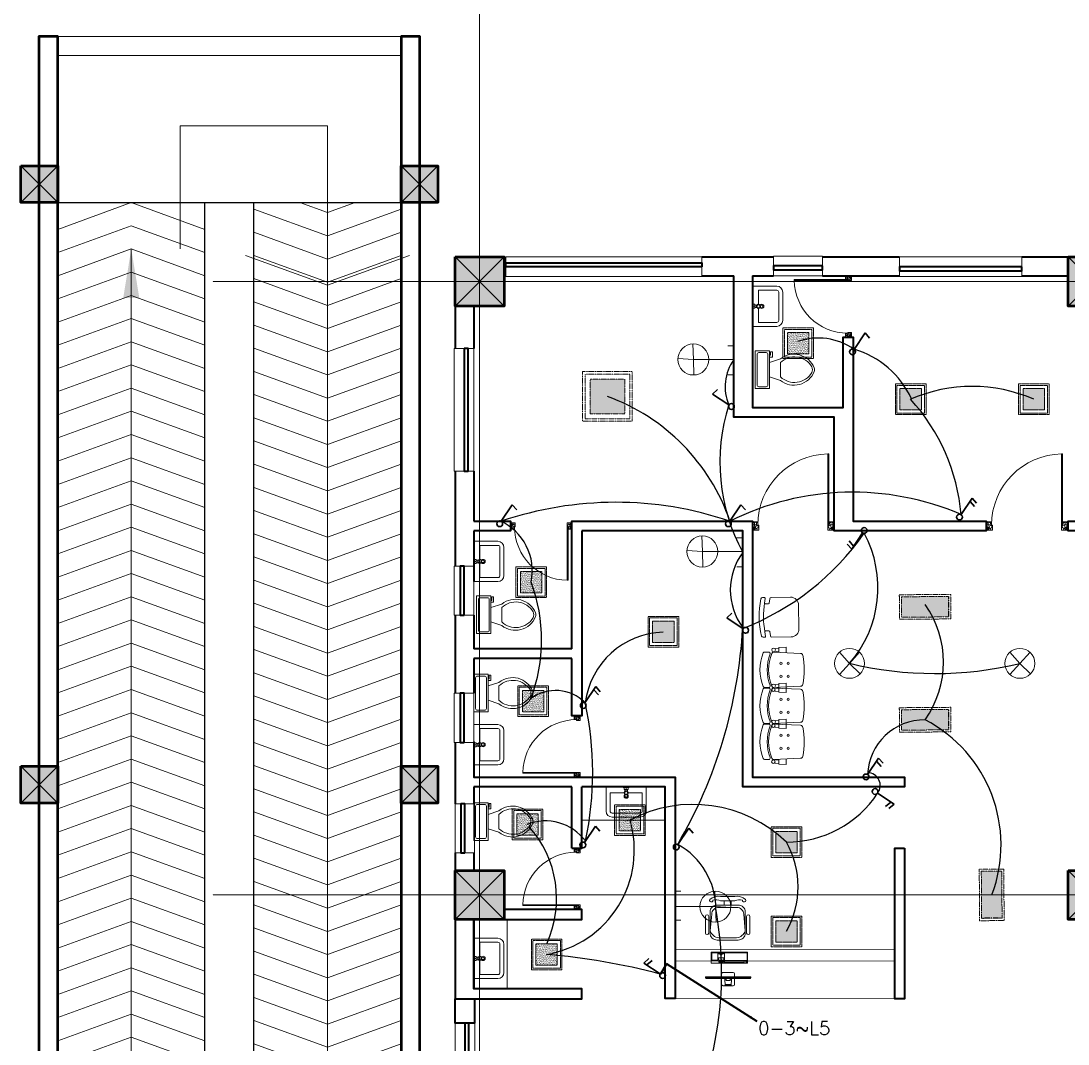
# Model space of a CAD drawing. Header units: millimetres. Extents: x 2390631 to 3136749, y 3674522 to 3929111.
# Drawn here: x 2431779 to 2444590, y 3902801 to 3915311 of the extents above; entities that cross this region are included whole.
import ezdxf

# ---------------------------------------------------------------- set-up
doc = ezdxf.new("R2010")
doc.units = ezdxf.units.MM
doc.header["$MEASUREMENT"] = 0
doc.linetypes.add('CENTER', pattern=[2, 1.25, -0.25, 0.25, -0.25])
for name, color, linetype, lineweight in [('0newfurnture', 30, 'Continuous', 15), ('centreline', 52, 'CENTER', 5), ('Column-0.5', 14, 'Continuous', 50), ('conduit Light & fan City', 30, 'Continuous', 5), ('Dimension- 0.15', 114, 'Continuous', 15), ('door', 41, 'Continuous', 5), ('Door Opening-0.09', 253, 'Continuous', 9), ('Furniture Hospital-0.09', 44, 'Continuous', 9), ('Hatch', 9, 'Continuous', 9), ('hatch-1', 53, 'Continuous', 15), ('Sill Level', 140, 'Continuous', 20), ('stairs', 6, 'Continuous', 25), ('Switches', 173, 'Continuous', 15), ('WALL 0.2', 7, 'Continuous', 20), ('wall 0.4', 7, 'Continuous', 40), ('Wall-0.5', 7, 'Continuous', 50), ('Windows Plan', 152, 'Continuous', 35)]:
    doc.layers.add(name, color=color, linetype=linetype, lineweight=lineweight)
for name, color, linetype in [('1 x 4 recessed', 80, 'CENTER'), ('2 x 11 recessed', 60, 'CENTER'), ('ceilling fan', 3, 'Continuous'), ('emergencylight', 1, 'Continuous'), ('thrtywpanel', 7, 'Continuous'), ('wire powered ups', 3, 'Continuous'), ('Wires', 1, 'Continuous')]:
    doc.layers.add(name, color=color, linetype=linetype)
doc.styles.add('romans', font='romans.shx')
doc.styles.get("Standard").update_dxf_attribs({"font": 'arial.ttf'})
doc.dimstyles.get("Standard").update_dxf_attribs({"dimtxt": 500, "dimasz": 100, "dimexe": 100, "dimexo": 200, "dimgap": 0.09, "dimtad": 0, "dimtoh": 1, "dimdec": 0, "dimzin": 0, "dimdsep": 46, "dimtxsty": 'Standard', "dimblk": 'DOT', "dimcen": 0, "dimclrd": 256, "dimclre": 256, "dimclrt": 256, "dimadec": 0, "dimazin": 0, "dimtfac": 1, "dimtdec": 0, "dimtofl": 0, "dimtmove": 0, "dimatfit": 3, "dimfxl": 1, "dimtolj": 1, "dimtzin": 0, "dimlwd": -1, "dimlwe": -1, "dimarcsym": 1})

# ---------------------------------------------------------------- blocks, each defined once
blk = doc.blocks.new("door 3'3")
at = {"layer": 'door'}
for p, q in [((82769.36, -31237.4), (82769.36, -31203.37)), ((82769.84, -31203.37), (82769.36, -31203.37)), ((82769.84, -31237.4), (82769.84, -31203.37))]:
    blk.add_line(p, q, dxfattribs=at)
at = {"layer": 'door', "ltscale": 80}
for points in [[(82769.84, -31239.84), (82767.36, -31239.84), (82767.36, -31239.37), (82766.88, -31239.37), (82766.88, -31236.38), (82767.36, -31236.38), (82767.36, -31235.91), (82769.36, -31235.91), (82769.36, -31237.4), (82769.84, -31237.4)], [(82802.93, -31239.84), (82805.41, -31239.84), (82805.41, -31239.37), (82805.88, -31239.37), (82805.88, -31236.38), (82805.41, -31236.38), (82805.41, -31235.91), (82803.4, -31235.91), (82803.4, -31237.4), (82802.93, -31237.4)]]:
    blk.add_lwpolyline(points, close=True, dxfattribs=at)
blk.add_arc((82769.36, -31237.4), 34.04, 0, 89.2047, dxfattribs=at)
at = {"layer": 'Hatch'}
for centre, radius, start, end in [((82768.07, -31239.12), 3.04, 64.8198, 103.5348), ((82757.2, -31236.2), 10.64, 342.6842, 1.6014), ((82764.36, -31235.92), 4.57, 311.0325, 0.2101), ((82804.7, -31239.12), 3.04, 76.4652, 115.1802), ((82808.41, -31235.92), 4.57, 179.7899, 228.9675), ((82815.57, -31236.2), 10.64, 178.3986, 197.3158), ((82767.7, -31239.85), 2.68, 36.7582, 107.5329), ((82767.27, -31240.34), 1.96, 14.7681, 101.3525), ((82767.3, -31236.13), 3.25, 271.0473, 321.5319), ((82805.07, -31239.85), 2.68, 72.4671, 143.2418), ((82805.47, -31236.13), 3.25, 218.4681, 268.9527), ((82805.49, -31240.34), 1.96, 78.6475, 165.2319)]:
    blk.add_arc(centre, radius, start, end, dxfattribs=at)
blk = doc.blocks.new('Toilet - top')
at = {"layer": 'Furniture Hospital-0.09'}
for p, q in [((9.5, -6), (9.5, -2)), ((-10, -8.5), (-8, -8.5)), ((-10, -9.5), (-10, -8.5)), ((-7, -9.5), (-10, -9.5)), ((-8, -8.5), (-8, -8)), ((-7, -8), (-7, -9.5)), ((-4, -8), (-6, -14)), ((4, -8), (6, -14)), ((4, -14), (-4, -14))]:
    blk.add_line(p, q, dxfattribs=at)
blk.add_lwpolyline([(10.5, -8), (10.5, 0), (-10.5, 0), (-10.5, -8)], close=True, dxfattribs=at)
for points in [[(-9.5, -2), (-9.5, -6)], [(8.5, -1), (-8.5, -1)], [(-8.5, -7), (8.5, -7)]]:
    blk.add_lwpolyline(points, dxfattribs=at)
for centre, radius, start, end in [((-8.62, -1.88), 0.884, 81.8699, 188.1301), ((8.62, -1.88), 0.884, 351.8699, 98.1301), ((-8.62, -6.12), 0.884, 171.8699, 278.1301), ((8.62, -6.12), 0.884, 261.8699, 8.1301), ((3.52, -21.58), 12.17, 141.46911, 247.97143), ((4.2, -21.82), 11.33, 136.36773, 238.94682), ((-3.52, -21.58), 12.17, 292.02843, 38.53071), ((-4.2, -21.82), 11.33, 301.05301, 43.63209), ((0, -27.88), 4, 245.73182, 294.26817), ((0, -29), 4, 254.86053, 285.13947)]:
    blk.add_arc(centre, radius, start, end, dxfattribs=at)
blk = doc.blocks.new('TAP')
at = {"layer": 'Furniture Hospital-0.09', "linetype": 'Continuous'}
for p, q in [((0, 38), (0, -38)), ((5, 38), (0, 38)), ((5, 38), (5, -38)), ((30, 25), (5, 25)), ((30, 0), (5, 0)), ((30, 25), (30, -25)), ((56, 16), (30, 16)), ((51, 7), (48, 8)), ((59, 19), (57, 22)), ((73, 24), (73, 27)), ((88, 20), (89, 22)), ((97, 15), (125, 12)), ((97, 8), (100, 9)), ((5, -38), (0, -38)), ((30, -25), (5, -25)), ((56, -16), (30, -16)), ((51, -8), (48, -9)), ((60, -20), (58, -22)), ((74, -24), (74, -27)), ((88, -19), (90, -22)), ((97, -7), (100, -8)), ((97, -15), (125, -12))]:
    blk.add_line(p, q, dxfattribs=at)
for radius in [21.2, 19.7]:
    blk.add_circle((74, 0), radius, dxfattribs=at)
for centre, radius, start, end in [((74, 0), 27.2, 163.0512, 199.0512), ((74, 0), 24.2, 127.0512, 163.0512), ((74, 0), 27.2, 91.0512, 127.0512), ((74, 0), 24.2, 55.0512, 91.0512), ((74, 0), 27.2, 19.0512, 55.0512), ((74, 0), 24.2, 343.0512, 19.0512), ((95, 0), 32.6, 337.45, 22.55), ((74, 0), 24.2, 199.0512, 235.0512), ((74, 0), 27.2, 235.0512, 271.0512), ((74, 0), 24.2, 271.0512, 307.0512), ((74, 0), 27.2, 307.0512, 343.0512)]:
    blk.add_arc(centre, radius, start, end, dxfattribs=at)
blk = doc.blocks.new('A$C2C054FB4')
at = {"layer": 'Furniture Hospital-0.09'}
for p, q in [((-375, -169), (-375, 181)), ((-325, -169), (-325, 181)), ((-300, 256), (0, 256)), ((-300, 206), (-75, 206)), ((-75, 206), (-75, 30)), ((0, 256), (0, -244)), ((-75, -18), (-75, -194)), ((-75, -194), (-300, -194)), ((0, -244), (-300, -244))]:
    blk.add_line(p, q, dxfattribs=at)
at = {"layer": 'Furniture Hospital-0.09', "ltscale": 30}
blk.add_circle((-115, 6), 26, dxfattribs=at)
at = {"layer": 'Furniture Hospital-0.09'}
for centre, radius, start, end in [((-300, 181), 75, 90, 180), ((-300, 181), 25, 90, 180), ((-300, -169), 75, 180, 270), ((-300, -169), 25, 180, 270)]:
    blk.add_arc(centre, radius, start, end, dxfattribs=at)
at = {"layer": 'Furniture Hospital-0.09', "rotation": 180}
blk.add_blockref('TAP', (0, 6), dxfattribs=at)
blk = doc.blocks.new('_Dot')
at = {"color": 0, "linetype": 'ByBlock', "lineweight": -2}
blk.add_line((-0.5, 0), (-1, 0), dxfattribs=at)
at = {"color": 0, "linetype": 'ByBlock', "lineweight": -3, "const_width": 0.5}
blk.add_lwpolyline([(-0.25, 0, 1), (0.25, 0, 1)], format="xyb", close=True, dxfattribs=at)
blk = doc.blocks.new('2ft column')
at = {"layer": 'Hatch', "ltscale": 5}
h = blk.add_hatch(color=256, dxfattribs=at)
h.dxf.hatch_style = 1
h.paths.add_polyline_path([(2207385, 4176559), (2207985, 4176559), (2207985, 4175959), (2207385, 4175959)])
at = {"layer": 'Column-0.5', "ltscale": 5}
blk.add_lwpolyline([(2207385, 4176559), (2207985, 4176559), (2207985, 4175959), (2207385, 4175959)], close=True, dxfattribs=at)
at = {"layer": 'Defpoints', "ltscale": 5}
for points in [[(2207985, 4176559), (2207385, 4175959)], [(2207985, 4175959), (2207385, 4176559)]]:
    blk.add_lwpolyline(points, dxfattribs=at)
blk = doc.blocks.new('main grid')
at = {"layer": 'centreline', "ltscale": 5}
for p, q in [((2518911, 4018930), (2518911, 3987284)), ((2559988, 4011172), (2515645, 4011172)), ((2559988, 4003672), (2515645, 4003672))]:
    blk.add_line(p, q, dxfattribs=at)
at = {"layer": 'Hatch'}
for p in [(311226, -165087), (318726, -165087), (311226, -172587), (318726, -172587)]:
    blk.add_blockref('2ft column', p, dxfattribs=at)
blk = doc.blocks.new('BANCAS')
at = {"layer": 'Furniture Hospital-0.09'}
for p, q in [((-0.236, -0.247), (-0.314, -0.247)), ((-0.309, -0.347), (-0.314, -0.247)), ((0.314, -0.25), (0.236, -0.25)), ((0.309, -0.35), (0.314, -0.25)), ((-0.241, -0.347), (-0.309, -0.347)), ((-0.294, -0.405), (-0.3, -0.347)), ((-0.256, -0.405), (-0.25, -0.347)), ((0.309, -0.35), (0.241, -0.35)), ((0.256, -0.409), (0.25, -0.35)), ((0.294, -0.409), (0.3, -0.35))]:
    blk.add_line(p, q, dxfattribs=at)
blk.add_lwpolyline([(0.227, -0.048, 0.346546), (0.203, -0.019, 0.095695), (-0.203, -0.019, 0.346546), (-0.227, -0.048), (-0.244, -0.417, 0.318973), (-0.225, -0.447, 0.193005), (0.225, -0.447, 0.318973), (0.244, -0.417)], format="xyb", close=True, dxfattribs=at)
blk.add_lwpolyline([(-0.245, -0.522), (-0.245, -0.489, -0.522832), (-0.218, -0.471, 0.18), (0.218, -0.471, -0.522832), (0.245, -0.489), (0.245, -0.547, -0.306573), (0.232, -0.565, -0.192782), (-0.232, -0.565, -0.306573), (-0.245, -0.547), (-0.245, -0.504)], format="xyb", dxfattribs=at)
for centre, radius in [((-0.09, -0.22), 0.015), ((0.09, -0.22), 0.015), ((-0.275, -0.422), 0.025), ((-0.09, -0.32), 0.015), ((0.09, -0.32), 0.015), ((0.275, -0.425), 0.025)]:
    blk.add_circle(centre, radius, dxfattribs=at)
blk = doc.blocks.new('A$C72AE6952')
at = {"ltscale": 20, "xscale": 800, "yscale": 800, "zscale": 800, "row_count": 1, "column_count": 3, "row_spacing": 0, "column_spacing": 440.0000000000001}
blk.add_blockref('BANCAS', (-440, 0), dxfattribs=at)
blk = doc.blocks.new('BCHAIR')
at = {"layer": 'Furniture Hospital-0.09'}
for p, q in [((-0.15, 0), (0.15, 0)), ((-0.25, -0.1), (-0.25, -0.342)), ((0.25, -0.1), (0.25, -0.342)), ((-0.179, -0.369), (-0.232, -0.362)), ((-0.17, -0.379), (-0.17, -0.419)), ((0.17, -0.379), (0.17, -0.419)), ((0.179, -0.369), (0.232, -0.362)), ((-0.25, -0.431), (-0.25, -0.454)), ((-0.239, -0.421), (-0.181, -0.429)), ((0.239, -0.421), (0.181, -0.429)), ((0.25, -0.431), (0.25, -0.454))]:
    blk.add_line(p, q, dxfattribs=at)
for centre, radius, start, end in [((-0.15, -0.1), 0.1, 90, 180), ((0.15, -0.1), 0.1, 360, 90), ((-0.23, -0.342), 0.02, 180, 262.875), ((-0.18, -0.379), 0.01, 0, 82.875), ((0.18, -0.379), 0.01, 97.125, 180), ((0.23, -0.342), 0.02, 277.125, 360), ((-0.24, -0.431), 0.01, 82.875, 180), ((-0.23, -0.454), 0.02, 180, 257.4986), ((0, 0.583), 1.083, 257.4986, 282.5014), ((-0.18, -0.419), 0.01, 262.875, 0), ((0, 0.594), 1.039, 259.9886, 280.0345), ((0.18, -0.419), 0.01, 180, 277.125), ((0.23, -0.454), 0.02, 282.5014, 0), ((0.24, -0.431), 0.01, 0, 97.125)]:
    blk.add_arc(centre, radius, start, end, dxfattribs=at)
blk = doc.blocks.new('desk')
at = {"layer": 'Furniture Hospital-0.09', "lineweight": 0}
for p, q in [((82779.05, -33204.54), (82778.82, -33204.74)), ((82778.82, -33226.13), (82778.82, -33204.74)), ((82778.08, -33213.81), (82775.81, -33213.97)), ((82775.81, -33214.25), (82775.92, -33214.25)), ((82775.81, -33214.27), (82775.9, -33214.27)), ((82775.81, -33216.59), (82775.9, -33216.59)), ((82775.81, -33216.61), (82775.92, -33216.61)), ((82775.92, -33212.3), (82778.82, -33212.3)), ((82777.66, -33214.44), (82778.55, -33214.44)), ((82777.66, -33214.46), (82777.66, -33214.44)), ((82777.66, -33214.46), (82778.82, -33214.46)), ((82777.66, -33216.4), (82778.82, -33216.4)), ((82777.66, -33216.43), (82777.66, -33216.4)), ((82777.66, -33216.43), (82778.55, -33216.43)), ((82777.78, -33216.4), (82777.78, -33214.46)), ((82779.63, -33212.3), (82781.02, -33212.3)), ((82778.08, -33217.05), (82775.81, -33216.89)), ((82775.92, -33218.56), (82778.82, -33218.56)), ((82779.63, -33218.56), (82781.02, -33218.56)), ((82778.82, -33226.13), (82779.05, -33226.32))]:
    blk.add_line(p, q, dxfattribs=at)
at = {"layer": 'Furniture Hospital-0.09', "lineweight": 0, "ltscale": 100}
for p, q in [((82786.19, -33223.54), (82786.19, -33206.09)), ((82786.19, -33206.09), (82791.32, -33206.09)), ((82786.57, -33206.96), (82786.57, -33206.39)), ((82786.57, -33206.39), (82787.14, -33206.39)), ((82787.14, -33206.39), (82787.14, -33206.96)), ((82787.44, -33217.12), (82787.44, -33206.33)), ((82787.44, -33206.33), (82791.11, -33206.33)), ((82791.11, -33206.33), (82791.11, -33217.12)), ((82791.32, -33206.09), (82791.32, -33223.54)), ((82786.51, -33207.8), (82787.14, -33207.8)), ((82786.51, -33217.09), (82786.51, -33207.8)), ((82787.14, -33206.96), (82786.57, -33206.96)), ((82787.14, -33207.8), (82787.14, -33217.09)), ((82787.14, -33217.09), (82786.51, -33217.09)), ((82786.54, -33219.95), (82786.54, -33217.6)), ((82786.54, -33217.6), (82787.14, -33217.6)), ((82787.14, -33219.95), (82786.54, -33219.95)), ((82787.14, -33217.6), (82787.14, -33219.95)), ((82791.11, -33217.12), (82787.44, -33217.12)), ((82787.5, -33220.04), (82787.5, -33217.45)), ((82787.5, -33217.45), (82788.59, -33217.45)), ((82788.59, -33220.04), (82787.5, -33220.04)), ((82787.5, -33223.2), (82787.5, -33220.34)), ((82787.5, -33220.34), (82791.08, -33220.34)), ((82788.59, -33217.45), (82788.59, -33220.04)), ((82790.03, -33219.2), (82790.03, -33218.45)), ((82790.03, -33218.45), (82790.54, -33218.45)), ((82790.54, -33219.2), (82790.03, -33219.2)), ((82790.54, -33217.57), (82790.99, -33217.57)), ((82790.54, -33218.45), (82790.54, -33217.57)), ((82790.54, -33220.07), (82790.54, -33219.2)), ((82790.99, -33220.07), (82790.54, -33220.07)), ((82790.99, -33217.57), (82790.99, -33220.07)), ((82791.08, -33220.34), (82791.08, -33223.2)), ((82791.32, -33223.54), (82786.19, -33223.54)), ((82791.08, -33223.2), (82787.5, -33223.2))]:
    blk.add_line(p, q, dxfattribs=at)
at = {"layer": 'Furniture Hospital-0.09', "ltscale": 6}
for p, q in [((82800.5, -33204.96), (82808.49, -33204.96)), ((82800.5, -33206.58), (82808.49, -33206.58)), ((82813.91, -33213.95), (82815.89, -33213.95)), ((82813.91, -33217.32), (82815.89, -33217.32)), ((82800.5, -33224.69), (82808.49, -33224.69)), ((82800.5, -33226.31), (82808.49, -33226.31))]:
    blk.add_line(p, q, dxfattribs=at)
at = {"layer": 'Furniture Hospital-0.09', "lineweight": 0}
for points in [[(82779.63, -33226.32), (82779.63, -33204.54), (82779.05, -33204.54), (82779.05, -33226.32), (82779.63, -33226.32)], [(82775.23, -33217.86), (82775.23, -33213)], [(82775.81, -33216.89), (82775.81, -33213.97)], [(82775.9, -33216.59), (82775.9, -33214.27)], [(82775.92, -33216.61), (82775.92, -33214.25)], [(82781.72, -33217.86), (82781.72, -33213)]]:
    blk.add_lwpolyline(points, dxfattribs=at)
at = {"layer": 'Furniture Hospital-0.09', "ltscale": 6}
for points in [[(82797.14, -33215.63), (82797.14, -33210.58, -0.414214), (82800.51, -33207.21), (82810.61, -33207.21, -0.418376), (82813.91, -33210.58), (82813.91, -33215.63)], [(82798.2, -33215.63), (82798.2, -33211.34, -0.28028), (82801.57, -33207.21), (82809.51, -33207.97, -0.418376), (82812.81, -33211.34), (82812.81, -33215.63)], [(82816.29, -33208.59, -0.214578), (82815.89, -33212.17), (82815.89, -33215.63)], [(82816.6, -33207.07, -0.207066), (82818.07, -33212.19), (82818.07, -33215.63)], [(82797.14, -33215.63), (82797.14, -33220.69, 0.414214), (82800.51, -33224.06), (82810.61, -33224.06, 0.418376), (82813.91, -33220.69), (82813.91, -33215.63)], [(82798.2, -33215.63), (82798.2, -33219.93, 0.28028), (82801.57, -33224.06), (82809.51, -33223.3, 0.418376), (82812.81, -33219.93), (82812.81, -33215.63)], [(82816.29, -33222.68, 0.214578), (82815.89, -33219.1), (82815.89, -33215.63)], [(82816.6, -33224.2, 0.207066), (82818.07, -33219.08), (82818.07, -33215.63)]]:
    blk.add_lwpolyline(points, format="xyb", dxfattribs=at)
at = {"layer": 'Furniture Hospital-0.09', "lineweight": 0}
for points in [[(82778.08, -33213.81, -0.263666), (82778.48, -33213.95), (82778.55, -33214.07), (82778.55, -33214.44)], [(82778.08, -33217.05, 0.263666), (82778.48, -33216.91), (82778.55, -33216.79), (82778.55, -33216.43)]]:
    blk.add_lwpolyline(points, format="xyb", dxfattribs=at)
for centre, radius in [((82775.38, -33213.84), 0.0699), ((82775.38, -33214.41), 0.0699), ((82775.38, -33214.99), 0.0699), ((82775.38, -33215.57), 0.0699), ((82775.38, -33216.15), 0.0699), ((82775.38, -33216.73), 0.0699), ((82779.34, -33213.98), 0.0463), ((82775.38, -33217.31), 0.0699), ((82775.38, -33217.89), 0.0699), ((82779.34, -33216.88), 0.0463)]:
    blk.add_circle(centre, radius, dxfattribs=at)
at = {"layer": 'Furniture Hospital-0.09', "ltscale": 6}
for centre, radius, start, end in [((82800.65, -33205.77), 0.824, 100.5781, 259.642), ((82808.49, -33205.77), 0.812, 270, 90), ((82816.19, -33207.78), 0.823, 59.8228, 277.5348), ((82800.65, -33225.5), 0.824, 100.358, 259.4219), ((82808.49, -33225.5), 0.812, 270, 90), ((82816.19, -33223.49), 0.823, 82.4652, 300.1772)]:
    blk.add_arc(centre, radius, start, end, dxfattribs=at)
at = {"layer": 'Furniture Hospital-0.09', "lineweight": 0}
for centre, start, end in [((82775.92, -33213), 90, 180), ((82781.02, -33213), 0, 90), ((82775.92, -33217.86), 180, 270), ((82781.02, -33217.86), 270, 0)]:
    blk.add_arc(centre, 0.695, start, end, dxfattribs=at)
blk = doc.blocks.new('v2')
at = {"layer": 'Sill Level'}
blk.add_lwpolyline([(2448277, 3818910), (2448877, 3818910), (2448877, 3818670), (2448277, 3818670)], close=True, dxfattribs=at)
at = {"layer": 'Windows Plan'}
blk.add_lwpolyline([(2448877, 3818790), (2448277, 3818790), (2448277, 3818743), (2448877, 3818743)], close=True, dxfattribs=at)
blk = doc.blocks.new('w1')
at = {"layer": 'Sill Level'}
blk.add_lwpolyline([(2460641, 3827503), (2460641, 3825103), (2460401, 3825103), (2460401, 3827503)], close=True, dxfattribs=at)
at = {"layer": 'Windows Plan'}
blk.add_lwpolyline([(2460521, 3825103), (2460521, 3827503), (2460473, 3827503), (2460473, 3825103)], close=True, dxfattribs=at)
blk = doc.blocks.new('w2')
at = {"layer": 'Sill Level'}
blk.add_lwpolyline([(2444138, 3818930), (2445638, 3818930), (2445638, 3818690), (2444138, 3818690)], close=True, dxfattribs=at)
at = {"layer": 'Windows Plan'}
blk.add_lwpolyline([(2445638, 3818810), (2444138, 3818810), (2444138, 3818762), (2445638, 3818762)], close=True, dxfattribs=at)
blk = doc.blocks.new('1by1 15w')
at = {"layer": '2 x 11 recessed', "lineweight": 0, "true_color": 0xffffff}
h = blk.add_hatch(dxfattribs=at)
h.set_pattern_fill('DOTS', scale=7.6)
h.set_pattern_definition([(0, (-24150.00014, -28906.40267), (0.2375, 0.475), [0, -0.475])])
h.paths.add_polyline_path([(111699, 133932), (111912, 133932), (111912, 133720), (111699, 133720)])
at = {"layer": '2 x 11 recessed', "lineweight": 0}
for points in [[(111654, 133978), (111958, 133978), (111958, 133674), (111654, 133674)], [(111669, 133963), (111942, 133963), (111942, 133689), (111669, 133689)], [(111699, 133932), (111912, 133932), (111912, 133720), (111699, 133720)]]:
    blk.add_lwpolyline(points, close=True, dxfattribs=at)
blk = doc.blocks.new('36W LED PANEL')
at = {"layer": '2 x 11 recessed', "lineweight": 0, "true_color": 0xffffff, "transparency": 33554664}
h = blk.add_hatch(dxfattribs=at)
h.set_pattern_fill('DOTS', scale=15.2)
h.paths.add_polyline_path([(-213, 213), (213, 213), (213, -213), (-213, -213)])
at = {"layer": '2 x 11 recessed', "lineweight": 0}
for points in [[(-304, 304), (304, 304), (304, -304), (-304, -304)], [(-274, 274), (274, 274), (274, -274), (-274, -274)], [(-213, 213), (213, 213), (213, -213), (-213, -213)]]:
    blk.add_lwpolyline(points, close=True, dxfattribs=at)
blk = doc.blocks.new('2 ft panel')
at = {"layer": '1 x 4 recessed', "lineweight": 0}
h = blk.add_hatch(dxfattribs=at)
h.set_pattern_fill('AR-SAND', color=256, scale=6.25)
h.set_pattern_definition([(37.5, (-417982.219, 97562.351), (-0.39370849, 12.04264856), [0, -9.5, 0, -10.625, 0, -10.15625]), (7.5, (-417982.219, 97562.351), (11.0611044, 17.6384129), [0, -5.125, 0, -8.5625, 0, -3.28125]), (327.5, (-417989.906, 97562.351), (19.46338664, 0.03536908), [0, -3.125, 0, -11.25, 0, -14.6875]), (317.5, (-417989.906, 97562.351), (18.7882913, 5.4854723), [0, -1.5625, 0, -7.375, 0, -8.4375])])
h.paths.add_polyline_path([(287, -125), (287, 125), (-288, 125), (-288, -125)])
at = {"layer": '1 x 4 recessed'}
blk.add_line((287, 125), (287, -125), dxfattribs=at)
at = {"layer": '1 x 4 recessed', "lineweight": 0}
for points in [[(316, -150), (-313, -150), (-313, 150), (316, 150)], [(316, 150), (316, -150)], [(287, -125), (-288, -125), (-288, 125), (287, 125)]]:
    blk.add_lwpolyline(points, dxfattribs=at)
blk = doc.blocks.new('1by1 6w')
at = {"layer": '2 x 11 recessed', "lineweight": 0}
h = blk.add_hatch(dxfattribs=at)
h.set_pattern_fill('AR-SAND', color=256, scale=7.6)
h.set_pattern_definition([(37.5, (-507751.777, 116886.896), (-0.47874952, 14.64386064), [0, -11.552, 0, -12.92, 0, -12.35]), (7.5, (-507751.777, 116886.896), (13.45030296, 21.4483101), [0, -6.232, 0, -10.412, 0, -3.99]), (327.5, (-507761.125, 116886.896), (23.66747815, 0.0430088), [0, -3.8, 0, -13.68, 0, -17.86]), (317.5, (-507761.125, 116886.896), (22.8465622, 6.6703343), [0, -1.9, 0, -8.968, 0, -10.26])])
h.paths.add_polyline_path([(-106, 106), (106, 106), (106, -106), (-106, -106)])
for points in [[(-152, 152), (152, 152), (152, -152), (-152, -152)], [(-137, 137), (137, 137), (137, -137), (-137, -137)], [(-106, 106), (106, 106), (106, -106), (-106, -106)]]:
    blk.add_lwpolyline(points, close=True, dxfattribs=at)
blk = doc.blocks.new('1 WAY')
at = {"layer": 'Switches', "lineweight": 30}
for p, q in [((1.76, 2.13), (6.02, 8.52)), ((6.02, 8.52), (7.78, 6.51))]:
    blk.add_line(p, q, dxfattribs=at)
blk.add_circle((1.13, 1.13), 1.13, dxfattribs=at)
blk = doc.blocks.new('2 WAY')
at = {"layer": 'Switches', "lineweight": 30}
for p, q in [((1.76, 2.13), (6.02, 8.52)), ((6.02, 8.52), (7.78, 6.51)), ((5.27, 7.27), (7.02, 5.26))]:
    blk.add_line(p, q, dxfattribs=at)
blk.add_circle((1.13, 1.13), 1.13, dxfattribs=at)
blk = doc.blocks.new('emergency')
at = {"layer": 'conduit Light & fan City'}
for p, q in [((-122, 136), (0, 0)), ((124, 135), (0, 0)), ((0, 0), (-124, -135)), ((0, 0), (129, -129))]:
    blk.add_line(p, q, dxfattribs=at)
blk.add_circle((0, 0), 183, dxfattribs=at)
blk = doc.blocks.new('wallemergency')
at = {"layer": 'conduit Light & fan City'}
for p, q in [((129, -130), (129, -607)), ((-53, -606), (-53, -537)), ((-53, -606), (289, -607)), ((289, -607), (289, -537))]:
    blk.add_line(p, q, dxfattribs=at)
at = {"layer": 'conduit Light & fan City', "rotation": 314.9259662042996}
blk.add_blockref('emergency', (129, -130), dxfattribs=at)
blk = doc.blocks.new('RAMP23')
at = {"layer": 'Dimension- 0.15', "ltscale": 5}
h = blk.add_hatch(dxfattribs=at)
h.set_pattern_fill('ANSI31', color=256, scale=25.555556, angle=90)
h.set_pattern_definition([(135, (1623697.9227, 1877740.101), (-2.258813329, -2.258813329), [])])
h.paths.add_polyline_path([(2418321, 3996255), (2418380, 3996255), (2418380, 3996196, -0.414214)])
h.paths.add_polyline_path([(2418321, 3996255, -0.414214), (2418380, 3996314), (2418380, 3996255)])
h.paths.add_polyline_path([(2418380, 3996255), (2418380, 3996314, -0.414214), (2418439, 3996255)])
h.paths.add_polyline_path([(2418380, 3996196), (2418380, 3996255), (2418439, 3996255, -0.414214)])
blk.add_lwpolyline([(2418984, 4012016), (2418984, 4013523), (2420784, 4013523), (2420784, 4012700)], dxfattribs=at)
blk.add_circle((2418380, 3996255), 59.1, dxfattribs=at)
at = {"layer": 'hatch-1', "color": 4, "lineweight": 0, "ltscale": 5}
for points in [[(2417484, 4012256), (2418384, 4012583), (2419284, 4012256)], [(2419884, 4012503), (2420784, 4012177), (2421684, 4012503)], [(2420447, 4012583), (2420784, 4012460), (2421122, 4012583)], [(2417484, 4011973), (2418384, 4012299), (2419284, 4011973)], [(2419884, 4012220), (2420784, 4011893), (2421684, 4012220)], [(2417484, 4011689), (2418384, 4012016), (2419284, 4011689)], [(2419782, 4011938), (2420784, 4011574), (2421787, 4011938)], [(2419884, 4011936), (2420784, 4011610), (2421684, 4011936)], [(2417484, 4011406), (2418384, 4011732), (2419284, 4011406)], [(2419884, 4011653), (2420784, 4011326), (2421684, 4011653)], [(2417484, 4011122), (2418384, 4011449), (2419284, 4011122)], [(2419884, 4011369), (2420784, 4011043), (2421684, 4011369)], [(2417484, 4010839), (2418384, 4011165), (2419284, 4010839)], [(2419884, 4011086), (2420784, 4010759), (2421684, 4011086)], [(2417484, 4010555), (2418384, 4010882), (2419284, 4010555)], [(2419884, 4010802), (2420784, 4010476), (2421684, 4010802)], [(2417484, 4010272), (2418384, 4010598), (2419284, 4010272)], [(2419884, 4010519), (2420784, 4010192), (2421684, 4010519)], [(2417484, 4009988), (2418384, 4010315), (2419284, 4009988)], [(2419884, 4010235), (2420784, 4009909), (2421684, 4010235)], [(2417484, 4009705), (2418384, 4010031), (2419284, 4009705)], [(2419884, 4009952), (2420784, 4009625), (2421684, 4009952)], [(2417484, 4009421), (2418384, 4009748), (2419284, 4009421)], [(2419884, 4009668), (2420784, 4009342), (2421684, 4009668)], [(2417484, 4009138), (2418384, 4009464), (2419284, 4009138)], [(2419884, 4009385), (2420784, 4009058), (2421684, 4009385)], [(2417484, 4008854), (2418384, 4009181), (2419284, 4008854)], [(2419884, 4009101), (2420784, 4008775), (2421684, 4009101)], [(2417484, 4008571), (2418384, 4008897), (2419284, 4008571)], [(2419884, 4008818), (2420784, 4008491), (2421684, 4008818)], [(2417484, 4008287), (2418384, 4008614), (2419284, 4008287)], [(2419884, 4008534), (2420784, 4008208), (2421684, 4008534)], [(2417484, 4008004), (2418384, 4008330), (2419284, 4008004)], [(2419884, 4008251), (2420784, 4007924), (2421684, 4008251)], [(2417484, 4007721), (2418384, 4008047), (2419284, 4007721)], [(2419884, 4007967), (2420784, 4007641), (2421684, 4007967)], [(2417484, 4007437), (2418384, 4007763), (2419284, 4007437)], [(2419884, 4007684), (2420784, 4007357), (2421684, 4007684)], [(2417484, 4007154), (2418384, 4007480), (2419284, 4007154)], [(2419884, 4007400), (2420784, 4007074), (2421684, 4007400)], [(2417484, 4006870), (2418384, 4007196), (2419284, 4006870)], [(2419884, 4007117), (2420784, 4006791), (2421684, 4007117)], [(2417484, 4006587), (2418384, 4006913), (2419284, 4006587)], [(2419884, 4006833), (2420784, 4006507), (2421684, 4006833)], [(2417484, 4006303), (2418384, 4006629), (2419284, 4006303)], [(2419884, 4006550), (2420784, 4006224), (2421684, 4006550)], [(2417484, 4006020), (2418384, 4006346), (2419284, 4006020)], [(2419884, 4006266), (2420784, 4005940), (2421684, 4006266)], [(2417484, 4005736), (2418384, 4006062), (2419284, 4005736)], [(2419884, 4005983), (2420784, 4005657), (2421684, 4005983)], [(2417484, 4005453), (2418384, 4005779), (2419284, 4005453)], [(2419884, 4005699), (2420784, 4005373), (2421684, 4005699)], [(2417484, 4005169), (2418384, 4005495), (2419284, 4005169)], [(2419884, 4005416), (2420784, 4005090), (2421684, 4005416)], [(2417484, 4004886), (2418384, 4005212), (2419284, 4004886)], [(2419884, 4005132), (2420784, 4004806), (2421684, 4005132)], [(2417484, 4004602), (2418384, 4004928), (2419284, 4004602)], [(2419884, 4004849), (2420784, 4004523), (2421684, 4004849)], [(2417484, 4004319), (2418384, 4004645), (2419284, 4004319)], [(2419884, 4004565), (2420784, 4004239), (2421684, 4004565)], [(2417484, 4004035), (2418384, 4004361), (2419284, 4004035)], [(2419884, 4004282), (2420784, 4003956), (2421684, 4004282)], [(2417484, 4003752), (2418384, 4004078), (2419284, 4003752)], [(2417484, 4003752), (2418384, 4004078), (2419284, 4003752)], [(2419884, 4003998), (2420784, 4003672), (2421684, 4003998)], [(2417484, 4003468), (2418384, 4003794), (2419284, 4003468)], [(2419884, 4003715), (2420784, 4003389), (2421684, 4003715)], [(2417484, 4003185), (2418384, 4003511), (2419284, 4003185)], [(2419884, 4003431), (2420784, 4003105), (2421684, 4003431)], [(2417484, 4002901), (2418384, 4003228), (2419284, 4002901)], [(2419884, 4003148), (2420784, 4002822), (2421684, 4003148)], [(2417484, 4002618), (2418384, 4002944), (2419284, 4002618)], [(2419884, 4002864), (2420784, 4002538), (2421684, 4002864)], [(2417484, 4002334), (2418384, 4002661), (2419284, 4002334)], [(2419884, 4002581), (2420784, 4002255), (2421684, 4002581)], [(2417484, 4002051), (2418384, 4002377), (2419284, 4002051)], [(2419884, 4002298), (2420784, 4001971), (2421684, 4002298)], [(2417484, 4001767), (2418384, 4002094), (2419284, 4001767)], [(2419884, 4002014), (2420784, 4001688), (2421684, 4002014)], [(2417484, 4001484), (2418384, 4001810), (2419284, 4001484)], [(2419884, 4001731), (2420784, 4001404), (2421684, 4001731)], [(2417484, 4001200), (2418384, 4001527), (2419284, 4001200)], [(2419884, 4001447), (2420784, 4001121), (2421684, 4001447)], [(2417484, 4000917), (2418384, 4001243), (2419284, 4000917)], [(2419884, 4001164), (2420784, 4000837), (2421684, 4001164)], [(2417484, 4000633), (2418384, 4000960), (2419284, 4000633)], [(2419884, 4000880), (2420784, 4000554), (2421684, 4000880)], [(2417484, 4000350), (2418384, 4000676), (2419284, 4000350)], [(2419884, 4000597), (2420784, 4000270), (2421684, 4000597)], [(2417484, 4000066), (2418384, 4000393), (2419284, 4000066)], [(2419884, 4000313), (2420784, 3999987), (2421684, 4000313)], [(2417484, 3999783), (2418384, 4000109), (2419284, 3999783)], [(2419884, 4000030), (2420784, 3999703), (2421684, 4000030)], [(2417484, 3999499), (2418384, 3999826), (2419284, 3999499)], [(2419884, 3999746), (2420784, 3999420), (2421684, 3999746)], [(2417484, 3999216), (2418384, 3999542), (2419284, 3999216)], [(2419884, 3999463), (2420784, 3999136), (2421684, 3999463)], [(2417484, 3998932), (2418384, 3999259), (2419284, 3998932)], [(2419884, 3999179), (2420784, 3998853), (2421684, 3999179)], [(2417484, 3998649), (2418384, 3998975), (2419284, 3998649)], [(2419884, 3998896), (2420784, 3998569), (2421684, 3998896)], [(2417484, 3998365), (2418384, 3998692), (2419284, 3998365)], [(2419884, 3998612), (2420784, 3998286), (2421684, 3998612)], [(2417484, 3998082), (2418384, 3998408), (2419284, 3998082)], [(2419884, 3998329), (2420784, 3998002), (2421684, 3998329)], [(2417484, 3997798), (2418384, 3998125), (2419284, 3997798)], [(2419884, 3998045), (2420784, 3997719), (2421684, 3998045)], [(2417484, 3997515), (2418384, 3997841), (2419284, 3997515)], [(2419884, 3997762), (2420784, 3997435), (2421684, 3997762)], [(2417484, 3997231), (2418384, 3997558), (2419284, 3997231)], [(2419884, 3997478), (2420784, 3997152), (2421684, 3997478)], [(2417484, 3996948), (2418384, 3997274), (2419284, 3996948)], [(2419884, 3997195), (2420784, 3996868), (2421684, 3997195)], [(2417484, 3996664), (2418384, 3996991), (2419284, 3996664)], [(2419884, 3996911), (2420784, 3996585), (2421684, 3996911)], [(2417484, 3996381), (2418384, 3996707), (2419284, 3996381)], [(2417484, 3996381), (2418384, 3996707), (2419284, 3996381)], [(2419884, 3996628), (2420784, 3996301), (2421684, 3996628)]]:
    blk.add_lwpolyline(points, dxfattribs=at)
at = {"layer": 'stairs', "ltscale": 5}
for points in [[(2417484, 4012583), (2421684, 4012583)], [(2419284, 3996313), (2419284, 4012583)], [(2419884, 3996313), (2419884, 4012583)], [(2417484, 3996313), (2421684, 3996313)]]:
    blk.add_lwpolyline(points, dxfattribs=at)
at = {"layer": 'WALL 0.2', "ltscale": 5}
for points in [[(2417484, 4014613), (2421684, 4014613)], [(2417484, 4014383), (2421684, 4014383)]]:
    blk.add_lwpolyline(points, dxfattribs=at)
at = {"layer": 'Wall-0.5', "ltscale": 5}
for points in [[(2417254, 3996768), (2417484, 3996768), (2417484, 4014613), (2417254, 4014613)], [(2421684, 3996768), (2421914, 3996768), (2421914, 4014613), (2421684, 4014613)]]:
    blk.add_lwpolyline(points, close=True, dxfattribs=at)
at = {"layer": 'Hatch', "xscale": 0.75, "yscale": 0.75, "zscale": 0.75}
for p in [(761496, 880614), (766146, 880614), (761496, 873271), (766146, 873271), (761496, 864349), (766146, 864349)]:
    blk.add_blockref('2ft column', p, dxfattribs=at)
at = {"layer": 'Dimension- 0.15', "ltscale": 5}
for points, override in [([(2420784, 3996301), (2420784, 4012700)], {"dimasz": 600, "dimfxl": 500, "dimfxlon": 1}), ([(2418384, 4012016), (2418380, 3996313)], {"dimasz": 600, "dimgap": 0.09, "dimtad": 0, "dimfxl": 500, "dimfxlon": 1})]:
    blk.add_leader(points, dimstyle='Standard', override=override, dxfattribs=at)

msp = doc.modelspace()

# ---------------------------------------------------------------- linework, layer by layer
at = {"layer": 'centreline', "ltscale": 5}
for p, q in [((2437390, 3919883), (2437390, 3911825)), ((2437390, 3909195), (2437390, 3908456)), ((2437390, 3908280), (2437390, 3906862)), ((2437390, 3906487), (2437390, 3905731)), ((2437390, 3905314), (2437390, 3905292))]:
    msp.add_line(p, q, dxfattribs=at)
at = {"layer": 'Furniture Hospital-0.09'}
for p, q in [((2442471, 3903955), (2439782, 3903959)), ((2439782, 3903820), (2442470, 3903815)), ((2442470, 3903355), (2439782, 3903359))]:
    msp.add_line(p, q, dxfattribs=at)
for points in [[(2439662, 3905945), (2439662, 3905538), (2438640, 3905538), (2438640, 3905945)], [(2437320, 3904325), (2437727, 3904325), (2437727, 3903475), (2437320, 3903475)]]:
    msp.add_lwpolyline(points, close=True, dxfattribs=at)
at = {"layer": 'wall 0.4', "ltscale": 5}
for points in [[(2440110, 3912425), (2440985, 3912425)], [(2441585, 3912425), (2442525, 3912425)], [(2444025, 3912425), (2444590, 3912425)], [(2440110, 3912195), (2440500, 3912195)], [(2440730, 3912195), (2440730, 3910585), (2441840, 3910585), (2441840, 3911445), (2441960, 3911445), (2441960, 3909195), (2443590, 3909195), (2443590, 3909075), (2441730, 3909075), (2441730, 3910465), (2440500, 3910465), (2440500, 3912195)], [(2440730, 3912195), (2440985, 3912195)], [(2441585, 3912195), (2442525, 3912195)], [(2444025, 3912195), (2444590, 3912195)], [(2437090, 3911825), (2437090, 3911305)], [(2437320, 3911825), (2437320, 3911305)], [(2437090, 3909805), (2437090, 3908645)], [(2437320, 3909805), (2437320, 3909195)], [(2437320, 3909195), (2437770, 3909195), (2437770, 3909075), (2437320, 3909075)], [(2438520, 3907635), (2438520, 3909195), (2440730, 3909195), (2440730, 3906065), (2442590, 3906065), (2442590, 3905945), (2440610, 3905945), (2440610, 3909075), (2438640, 3909075)], [(2444960, 3909075), (2444590, 3909075), (2444590, 3909195), (2444960, 3909195)], [(2437320, 3909075), (2437320, 3908456)], [(2438640, 3909075), (2438640, 3906815), (2438520, 3906815), (2438520, 3907515)], [(2437090, 3908045), (2437090, 3907090)], [(2437320, 3908045), (2437320, 3907635)], [(2438520, 3907635), (2437320, 3907635)], [(2437320, 3907515), (2437320, 3907090)], [(2438520, 3907515), (2437320, 3907515)], [(2437090, 3906490), (2437090, 3905739)], [(2437320, 3906498), (2437320, 3906065), (2439782, 3906065), (2439782, 3903359), (2439662, 3903359), (2439662, 3905945), (2438640, 3905945)], [(2437320, 3905945), (2437320, 3905739)], [(2438520, 3905945), (2437320, 3905945)], [(2438520, 3905195), (2438640, 3905195), (2438640, 3905945)], [(2438520, 3905195), (2438520, 3905945)], [(2437090, 3905139), (2437090, 3903355)], [(2437320, 3905139), (2437320, 3904925)], [(2437690, 3904325), (2438640, 3904325), (2438640, 3904445), (2437690, 3904445)], [(2437090, 3903355), (2438640, 3903355), (2438640, 3903475), (2437320, 3903475), (2437320, 3904325)], [(2437320, 3904325), (2437320, 3903475)]]:
    msp.add_lwpolyline(points, dxfattribs=at)
for points in [[(2442590, 3905195), (2442590, 3903355), (2442470, 3903355), (2442470, 3905195)], [(2437090, 3903355), (2437330, 3903355), (2437330, 3903055), (2437090, 3903055)]]:
    msp.add_lwpolyline(points, close=True, dxfattribs=at)
at = {"layer": 'wire powered ups', "ltscale": 5}
for centre, radius, start, end in [((2440967, 3910840), 572, 144.6769, 203.1502), ((2442638, 3909915), 2308, 162.3054, 208.5248), ((2439429, 3910922), 3261, 291.2365, 324.8839), ((2440865, 3908381), 1400, 318.6836, 28.3709), ((2441225, 3908354), 767, 143.2667, 216.7333), ((2434726, 3908211), 5892, 329.737, 356.9324), ((2442964, 3911799), 4467, 256.4404, 283.4014), ((2439381, 3904454), 900, 0.0608, 61.0756), ((2435961, 3903668), 4391, 330.5713, 10.316)]:
    msp.add_arc(centre, radius, start, end, dxfattribs=at)
at = {"layer": 'Wires', "ltscale": 5}
for centre, radius, start, end in [((2441534, 3910667), 767, 55.1405, 109.252), ((2441646, 3910205), 1139, 25.2182, 73.3483), ((2443418, 3908957), 1885, 66.4253, 113.5747), ((2438110, 3908389), 2479, 18.9802, 70.0673), ((2440899, 3909071), 2392, 4.9066, 42.4342), ((2441955, 3906191), 3358, 66.7155, 116.5316), ((2439056, 3905080), 4345, 71.3025, 108.8016), ((2437367, 3908586), 669, 348.125, 66.2508), ((2436115, 3907741), 2034, 339.4208, 20.3389), ((2441857, 3907471), 1210, 324.3983, 35.6017), ((2439667, 3906845), 993, 91.7572, 172.4374), ((2438321, 3906610), 514, 45.4016, 125.9335), ((2434747, 3906120), 4027, 348.0252, 12.2736), ((2442835, 3906068), 698, 89.5558, 177.4862), ((2442043, 3905235), 1727, 339.324, 62.4735), ((2442137, 3905963), 155, 322.8828, 89.0892), ((2441152, 3906596), 1325, 269.6827, 326.7748), ((2440001, 3904083), 1648, 46.0723, 117.8778), ((2438194, 3904910), 619, 37.2706, 111.2706), ((2437988, 3905173), 1296, 279.8965, 16.4581), ((2437020, 3904580), 1313, 335.1288, 42.0992), ((2440173, 3904725), 1114, 330.672, 29.328), ((2437488, 3895555), 8373, 75.3984, 85.0489)]:
    msp.add_arc(centre, radius, start, end, dxfattribs=at)

# ---------------------------------------------------------------- block references
at = {"layer": '0newfurnture', "ltscale": 5}
msp.add_blockref('main grid', (-81520, -99047), dxfattribs=at)
at = {"layer": '1 x 4 recessed', "xscale": 1.232584708463633, "yscale": 1.232584708463633, "zscale": 1.232584708463633}
for name, p in [('1by1 6w', (2441288, 3911370)), ('1by1 15w', (2304855, 3745733)), ('1by1 15w', (2306362, 3745733)), ('1by1 6w', (2438022, 3908448)), ('1by1 15w', (2301829, 3742891)), ('1by1 6w', (2438045, 3906995)), ('1by1 6w', (2437977, 3905486)), ('1by1 6w', (2439230, 3905540)), ('1by1 15w', (2303335, 3740319)), ('1by1 15w', (2303335, 3739227)), ('1by1 6w', (2438211, 3903897))]:
    msp.add_blockref(name, p, dxfattribs=at)
at = {"layer": '1 x 4 recessed'}
for p, rotation in [((2442840, 3908147), 0.4480127828097937), ((2442840, 3906766), 0.4480127828097937), ((2443656, 3904626), 270.4480127828098)]:
    msp.add_blockref('2 ft panel', p, dxfattribs=dict(at, rotation=rotation))
at = {"layer": 'ceilling fan', "lineweight": -3, "xscale": 31.30765159497629, "yscale": 31.30765159497629, "zscale": 31.30765159497629}
for name, p in [('1 WAY', (2441918, 3911229)), ('1 WAY', (2437601, 3909128)), ('1 WAY', (2440399, 3909128)), ('2 WAY', (2443227, 3909209)), ('2 WAY', (2438624, 3906905)), ('2 WAY', (2442083, 3906032)), ('1 WAY', (2438619, 3905200)), ('1 WAY', (2439761, 3905175))]:
    msp.add_blockref(name, p, dxfattribs=at)
for name, p, rotation in [('1 WAY', (2440506, 3910561), 90), ('2 WAY', (2442132, 3909117), 180), ('1 WAY', (2440681, 3907825), 90), ('2 WAY', (2442194, 3905924), 270), ('2 WAY', (2439665, 3903603), 90)]:
    msp.add_blockref(name, p, dxfattribs=dict(at, rotation=rotation))
at = {"layer": 'Door Opening-0.09', "yscale": 19.23210694816937, "zscale": 19.23210694816937}
for p, xscale, rotation in [((1841134, 5503977), -19.23210694816937, 90), ((4030302, 3308365), 19.23210694816937, 180), ((1837814, 2314284), 19.23210694816937, 90.00000000000001), ((1837814, 2312664), 19.23210694816937, 90.00000000000001)]:
    msp.add_blockref("door 3'3", p, dxfattribs=dict(at, xscale=xscale, rotation=rotation))
at = {"layer": 'Door Opening-0.09', "xscale": -25.55555555555556, "yscale": 25.55555555555556, "zscale": 25.55555555555556}
for p in [(4556881, 4707436), (4559741, 4707436)]:
    msp.add_blockref("door 3'3", p, dxfattribs=at)
at = {"layer": 'emergencylight', "xscale": 1.0368, "yscale": 1.0368, "zscale": 1.0368}
for p, rotation in [((2439871, 3911038), 89.99999999999984), ((2439981, 3908690), 89.99999999999984), ((2440411, 3904615), 269.9999999999998)]:
    msp.add_blockref('wallemergency', p, dxfattribs=dict(at, rotation=rotation))
at = {"layer": 'emergencylight'}
for p in [(2441916, 3907456), (2444001, 3907456)]:
    msp.add_blockref('emergency', p, dxfattribs=at)
at = {"layer": 'Furniture Hospital-0.09'}
for name, p, xscale, yscale, zscale, rotation in [('A$C2C054FB4', (2440730, 3911828), 0.9842520018725999, 0.9842520018725999, 0.9842520018725999, 180), ('Toilet - top', (2440764, 3911047), -21.93575057202424, 21.93575057202424, 21.93575057202424, 90), ('A$C2C054FB4', (2437320, 3908708), 0.9842520018725999, 0.9842520018725999, 0.9842520018725999, 180), ('Toilet - top', (2437354, 3908050), -21.93575057202424, 21.93575057202424, 21.93575057202424, 90), ('A$C72AE6952', (2441361, 3906890), 1.107692350907673, 1.107692350907673, 1.107692306891935, 270), ('Toilet - top', (2437320, 3907092), -21.93575057202424, 21.93575057202424, 21.93575057202424, 90), ('A$C2C054FB4', (2437320, 3906467), 0.9842520018725999, 0.9842520018725999, 0.9842520018725999, 180), ('A$C2C054FB4', (2439190, 3905945), 0.9842520018725999, 0.9842520018725999, 0.9842520018725999, 89.99999999999999), ('Toilet - top', (2437320, 3905522), -21.93575057202424, 21.93575057202424, 21.93575057202424, 90), ('desk', (3289270, 1788145), -25.55555555555556, 25.55555555555556, 25.55555555555556, 270), ('A$C2C054FB4', (2437320, 3903854), 0.9842520018725999, 0.9842520018725999, 0.9842520018725999, 180)]:
    msp.add_blockref(name, p, dxfattribs=dict(at, xscale=xscale, yscale=yscale, zscale=zscale, rotation=rotation))
at = {"layer": 'Furniture Hospital-0.09', "color": 8, "linetype": 'Continuous', "xscale": 971.1111111110954, "yscale": 971.1111111110954, "zscale": 971.1111111110954, "rotation": 270.8219194309884}
msp.add_blockref('BCHAIR', (2441296, 3908024), dxfattribs=at)
at = {"layer": 'thrtywpanel'}
msp.add_blockref('36W LED PANEL', (2438955, 3910720), dxfattribs=at)
at = {"layer": 'wall 0.4'}
for name, p in [('RAMP23', (14745, -99493)), ('v2', (-7291, 93525)), ('w2', (-1612, 93495))]:
    msp.add_blockref(name, p, dxfattribs=at)
at = {"layer": 'wall 0.4', "xscale": -1, "rotation": 90}
msp.add_blockref('w1', (6265213, 6372826), dxfattribs=at)
at = {"layer": 'wall 0.4'}
for name, p, rotation in [('w2', (6256011, 1465667), 90), ('v2', (-1381590, 6356922), 270), ('v2', (-1381590, 6355367), 270), ('v2', (-1381580, 6354015), 270), ('w2', (6256021, 1457417), 90)]:
    msp.add_blockref(name, p, dxfattribs=dict(at, rotation=rotation))

# ---------------------------------------------------------------- texts
at = {"layer": 'wall 0.4', "color": 5, "ltscale": 5, "style": 'romans'}
msp.add_text('0-3~L5', height=162.3, dxfattribs=at).set_placement((2440799, 3902914))

# ---------------------------------------------------------------- leaders
at = {"layer": 'wall 0.4', "ltscale": 5}
msp.add_leader([(2440787, 3903078), (2439678, 3903782), (2439602, 3903655)], dimstyle='Standard', override={"dimfxl": 500, "dimfxlon": 1}, dxfattribs=at)

doc.saveas('drawing.dxf')
